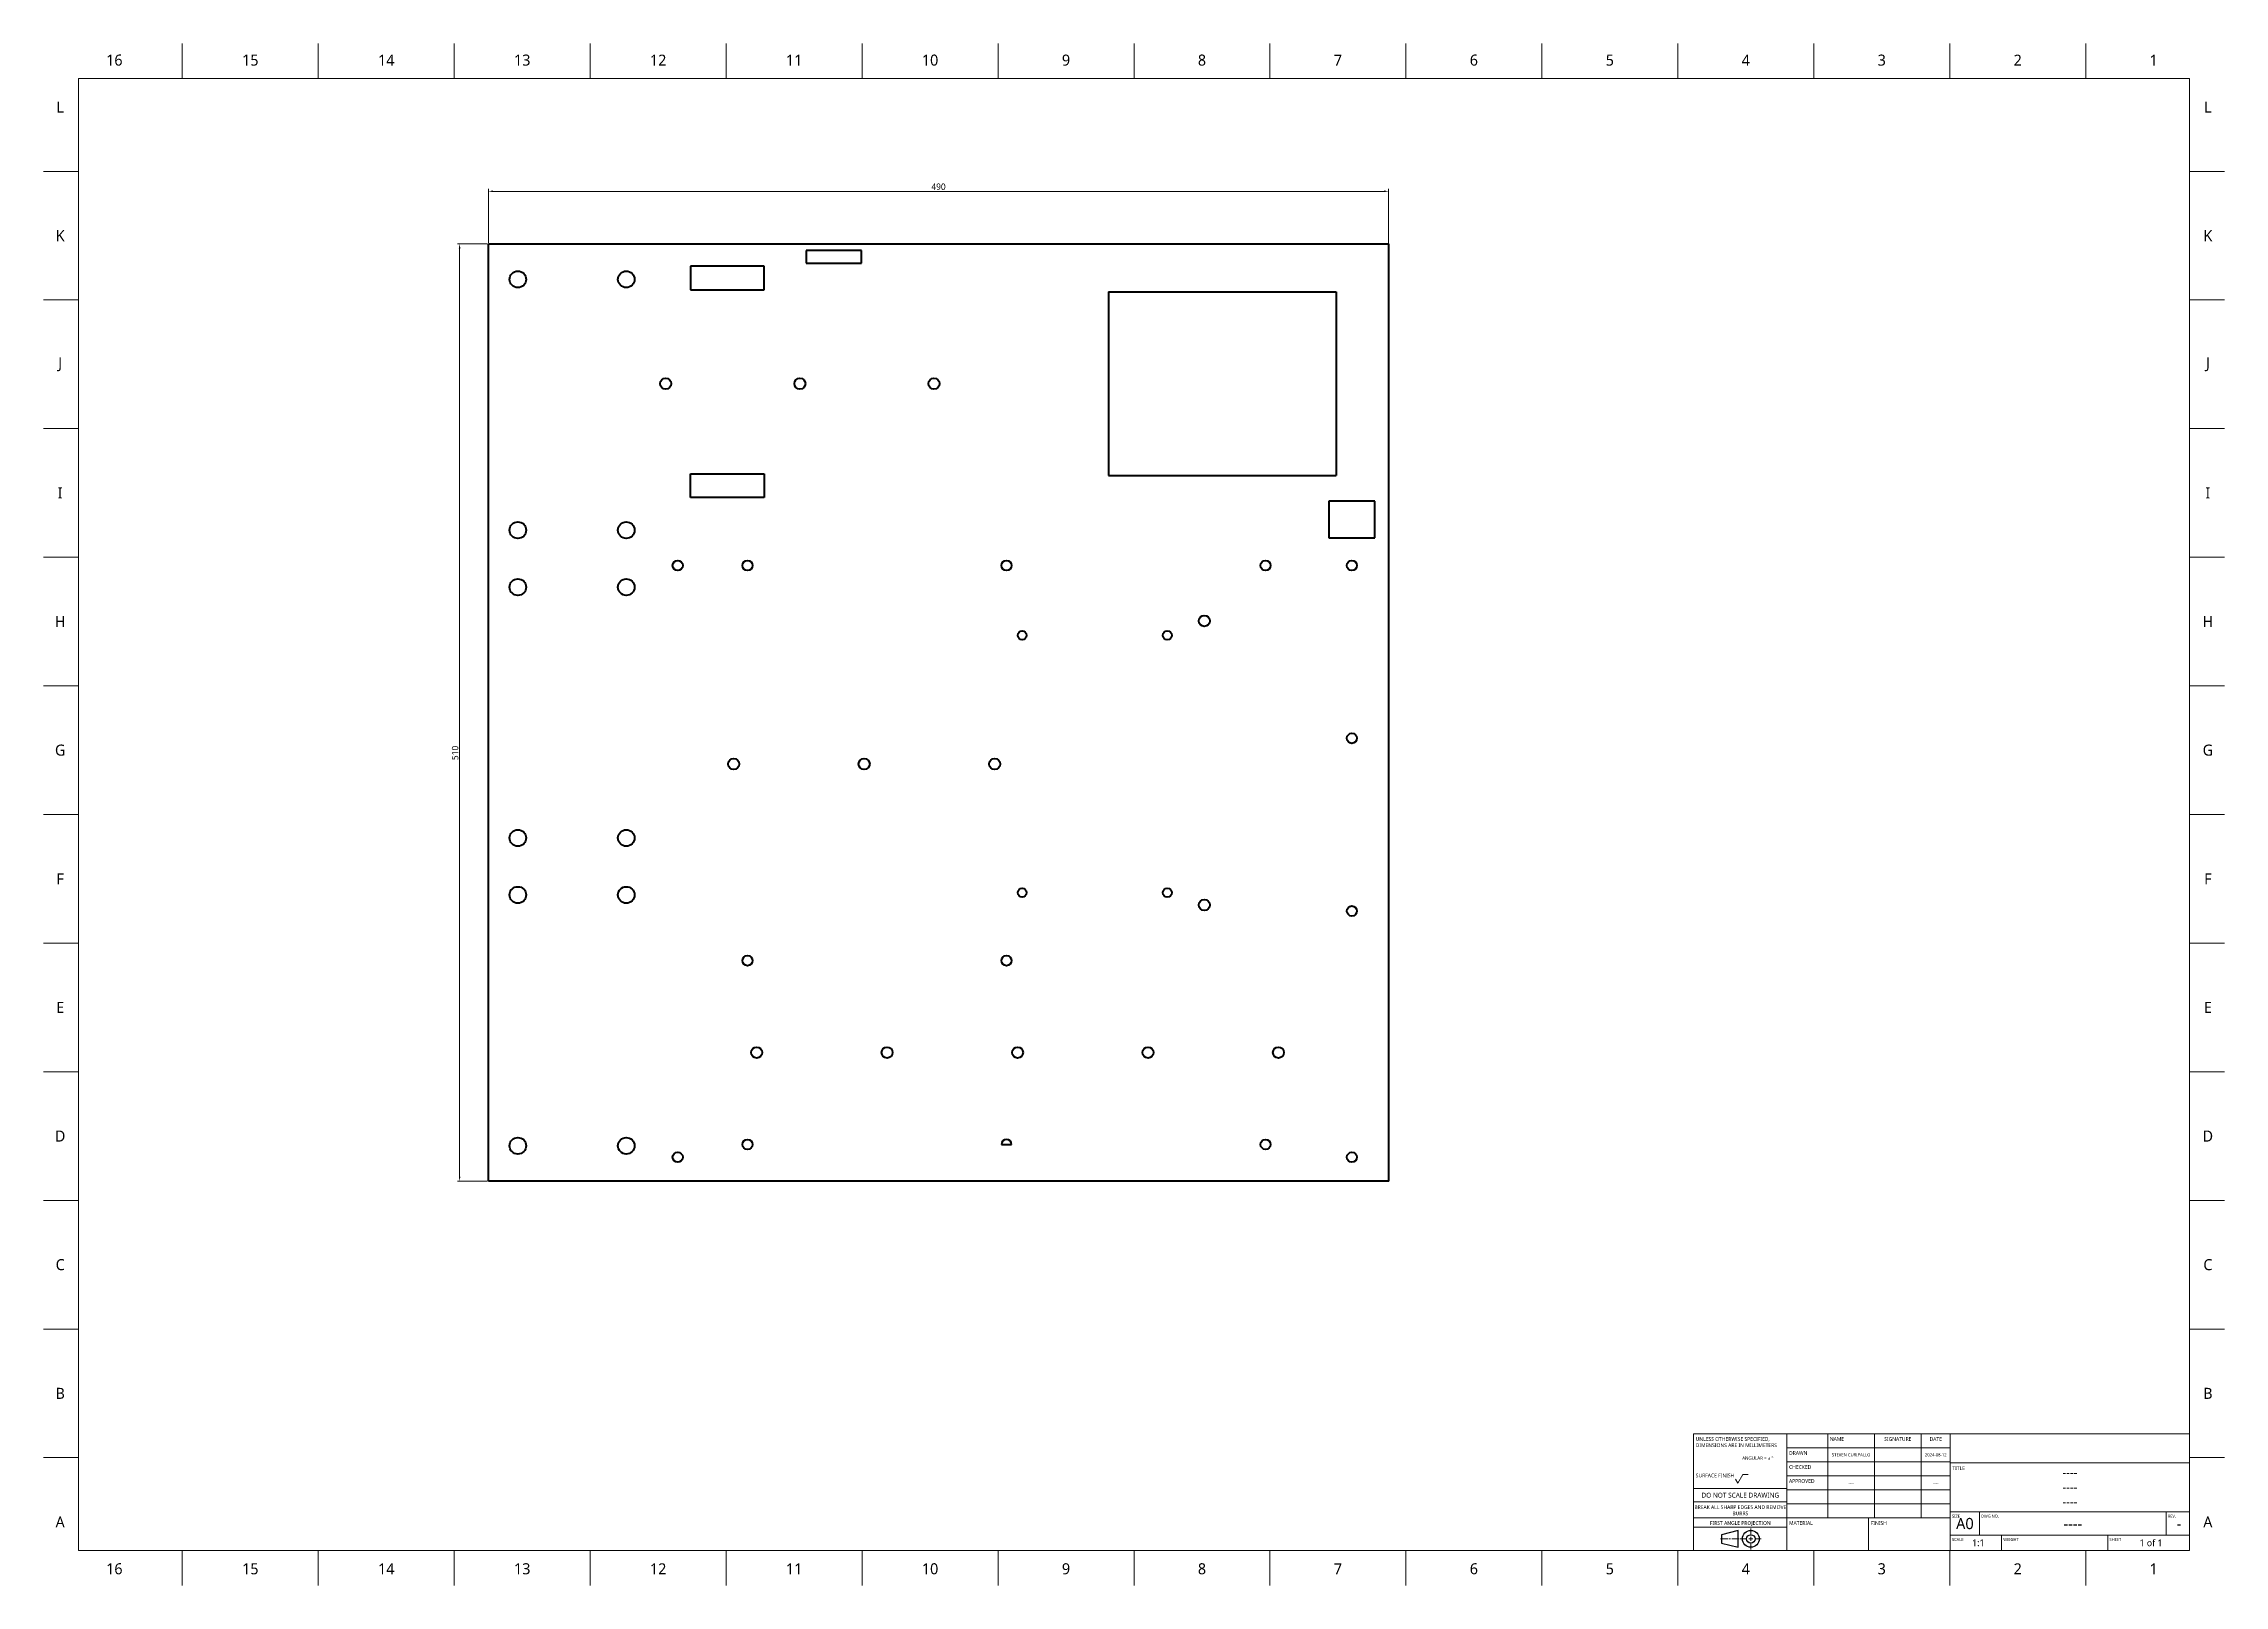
# Model space of a CAD drawing. Header units: millimetres. Extents: x 2 to 1189, y 1 to 840.
import ezdxf

# ---------------------------------------------------------------- set-up
doc = ezdxf.new("R2010")
doc.units = ezdxf.units.MM
doc.header["$LTSCALE"] = 12.7
doc.header["$PDMODE"] = 33
doc.header["$PDSIZE"] = 1
for name, color, linetype, lineweight in [('ANNOTATION_TEXT', 7, 'Continuous', 25), ('BORDER_FRAME', 7, 'Continuous', 15), ('BORDER_ZONES', 7, 'Continuous', 15), ('TITLE_BLOCK', 7, 'Continuous', 15), ('Visible', 7, 'Continuous', 40)]:
    doc.layers.add(name, color=color, linetype=linetype, lineweight=lineweight)
doc.styles.add('Onshape-Standard', font='NotoSans-Regular.ttf')
doc.styles.add('Onshape-Standard-Dimension', font='')
doc.styles.add('Onshape-Standard-Fields', font='')
doc.styles.get('Onshape-Standard-Dimension').set_extended_font_data('Noto Sans')
doc.styles.get('Onshape-Standard-Fields').set_extended_font_data('Noto Sans')
doc.dimstyles.new('Onshape-ISO-25$0', dxfattribs={"dimtxt": 3.5, "dimasz": 2.5, "dimexe": 1.25, "dimexo": 0.625, "dimtad": 1, "dimtxsty": 'Onshape-Standard-Dimension', "dimcen": 2.5, "dimclrd": 7, "dimclre": 7, "dimclrt": 7, "dimadec": 1, "dimazin": 0, "dimtfac": 1, "dimtmove": 0, "dimatfit": 3, "dimfxl": 0, "dimlwd": 13, "dimlwe": 13, "dimarcsym": 0})

# ---------------------------------------------------------------- blocks, each defined once
blk = doc.blocks.new('*D1')
at = {"layer": 'ANNOTATION_TEXT', "color": 7, "lineweight": 13}
for p, q in [((244.1, 731.6), (244.1, 760.9)), ((734.1, 731.6), (734.1, 760.9)), ((246.6, 759.6), (731.6, 759.6))]:
    blk.add_line(p, q, dxfattribs=at)
at = {"layer": 'ANNOTATION_TEXT', "color": 7}
for points in [[(246.6, 760.1), (246.6, 759.2), (244.1, 759.6)], [(731.6, 759.2), (731.6, 760.1), (734.1, 759.6)]]:
    blk.add_solid(points, dxfattribs=at)
at = {"layer": 'Defpoints', "color": 0}
for p in [(734.1, 759.6), (244.1, 731), (734.1, 731)]:
    blk.add_point(p, dxfattribs=at)
at = {"layer": 'ANNOTATION_TEXT', "color": 7, "insert": (489.1, 762.1), "char_height": 3.5, "attachment_point": 5, "style": 'Onshape-Standard-Dimension'}
blk.add_mtext('490', dxfattribs=at)
blk = doc.blocks.new('*D2')
at = {"layer": 'ANNOTATION_TEXT', "color": 7, "lineweight": 13}
for p, q in [((243.5, 731), (227.2, 731)), ((228.4, 223.5), (228.4, 728.5)), ((243.5, 221), (227.2, 221))]:
    blk.add_line(p, q, dxfattribs=at)
at = {"layer": 'ANNOTATION_TEXT', "color": 7}
for points in [[(228.9, 728.5), (228, 728.5), (228.4, 731)], [(228, 223.5), (228.9, 223.5), (228.4, 221)]]:
    blk.add_solid(points, dxfattribs=at)
at = {"layer": 'Defpoints', "color": 0}
for p in [(228.4, 731), (244.1, 731), (244.1, 221)]:
    blk.add_point(p, dxfattribs=at)
at = {"layer": 'ANNOTATION_TEXT', "color": 7, "insert": (226, 454), "char_height": 3.5, "attachment_point": 5, "rotation": 90, "style": 'Onshape-Standard-Dimension'}
blk.add_mtext('510', dxfattribs=at)

msp = doc.modelspace()

# ---------------------------------------------------------------- linework, layer by layer
at = {"layer": 'BORDER_FRAME'}
for p, q in [((21, 20), (21, 821)), ((21, 821), (1170, 821)), ((1170, 821), (1170, 20)), ((1170, 20), (21, 20))]:
    msp.add_line(p, q, dxfattribs=at)
at = {"layer": 'BORDER_ZONES'}
for p, q in [((77.5, 821), (77.5, 840)), ((151.5, 821), (151.5, 840)), ((225.5, 821), (225.5, 840)), ((299.5, 821), (299.5, 840)), ((373.5, 821), (373.5, 840)), ((447.5, 821), (447.5, 840)), ((521.5, 821), (521.5, 840)), ((595.5, 821), (595.5, 840)), ((669.5, 821), (669.5, 840)), ((743.5, 821), (743.5, 840)), ((817.5, 821), (817.5, 840)), ((891.5, 821), (891.5, 840)), ((965.5, 821), (965.5, 840)), ((1039.5, 821), (1039.5, 840)), ((1113.5, 821), (1113.5, 840)), ((21, 770.5), (2, 770.5)), ((1170, 770.5), (1189, 770.5)), ((21, 700.5), (2, 700.5)), ((1170, 700.5), (1189, 700.5)), ((21, 630.5), (2, 630.5)), ((1170, 630.5), (1189, 630.5)), ((21, 560.5), (2, 560.5)), ((1170, 560.5), (1189, 560.5)), ((21, 490.5), (2, 490.5)), ((1170, 490.5), (1189, 490.5)), ((21, 420.5), (2, 420.5)), ((1170, 420.5), (1189, 420.5)), ((21, 350.5), (2, 350.5)), ((1170, 350.5), (1189, 350.5)), ((21, 280.5), (2, 280.5)), ((1170, 280.5), (1189, 280.5)), ((21, 210.5), (2, 210.5)), ((1170, 210.5), (1189, 210.5)), ((21, 140.5), (2, 140.5)), ((1170, 140.5), (1189, 140.5)), ((21, 70.5), (2, 70.5)), ((1170, 70.5), (1189, 70.5)), ((77.5, 20), (77.5, 1)), ((151.5, 20), (151.5, 1)), ((225.5, 20), (225.5, 1)), ((299.5, 20), (299.5, 1)), ((373.5, 20), (373.5, 1)), ((447.5, 20), (447.5, 1)), ((521.5, 20), (521.5, 1)), ((595.5, 20), (595.5, 1)), ((669.5, 20), (669.5, 1)), ((743.5, 20), (743.5, 1)), ((817.5, 20), (817.5, 1)), ((891.5, 20), (891.5, 1)), ((965.5, 20), (965.5, 1)), ((1039.5, 20), (1039.5, 1)), ((1113.5, 20), (1113.5, 1))]:
    msp.add_line(p, q, dxfattribs=at)
at = {"layer": 'TITLE_BLOCK'}
for p, q in [((900.125, 20), (900.125, 83.5)), ((900.125, 83.5), (950.925, 83.5)), ((950.925, 20), (950.925, 83.5)), ((950.925, 83.5), (1039.825, 83.5)), ((973.15, 37.78), (973.15, 83.5)), ((998.55, 37.78), (998.55, 83.5)), ((1023.95, 37.78), (1023.95, 83.5)), ((1039.825, 20), (1039.825, 83.5)), ((1039.825, 83.5), (1170, 83.5)), ((950.925, 75.88), (1039.825, 75.88)), ((924.255, 56.662), (926.922, 61.282)), ((926.922, 61.282), (929.716, 61.282)), ((950.925, 68.26), (1039.825, 68.26)), ((950.925, 60.64), (1039.825, 60.64)), ((1039.825, 67.625), (1170, 67.625)), ((900.125, 53.782), (950.925, 53.782)), ((922.985, 58.862), (924.255, 56.662)), ((950.925, 53.02), (1039.825, 53.02)), ((900.125, 46.416), (950.925, 46.416)), ((900.125, 37.78), (950.925, 37.78)), ((950.925, 45.4), (1039.825, 45.4)), ((950.925, 37.78), (1039.825, 37.78)), ((995.375, 20), (995.375, 37.78)), ((1039.825, 40.955), (1170, 40.955)), ((1055.7, 28.255), (1055.7, 40.955)), ((1157.3, 28.255), (1157.3, 40.955)), ((900.125, 32.7), (950.925, 32.7)), ((1039.825, 28.255), (1170, 28.255)), ((1067.765, 20), (1067.765, 28.255)), ((1125.55, 20), (1125.55, 28.255)), ((900.125, 20), (950.925, 20))]:
    msp.add_line(p, q, dxfattribs=at)
at = {"layer": 'TITLE_BLOCK', "lineweight": 15}
for p, q in [((918.667, 26.299), (914.666, 26.299)), ((920.267, 26.299), (919.353, 26.299)), ((920.953, 26.299), (924.953, 26.299)), ((928.954, 26.299), (925.525, 26.299)), ((932.383, 26.299), (930.097, 26.299)), ((931.24, 28.585), (931.24, 32.014)), ((931.24, 27.442), (931.24, 25.156)), ((931.24, 24.013), (931.24, 20.584)), ((933.526, 26.299), (936.955, 26.299))]:
    msp.add_line(p, q, dxfattribs=at)
at = {"layer": 'TITLE_BLOCK', "lineweight": 30}
for p, q in [((924.382, 30.871), (915.238, 28.585)), ((915.238, 28.585), (915.238, 24.013)), ((915.238, 24.013), (924.382, 21.727)), ((924.382, 21.727), (924.382, 30.871))]:
    msp.add_line(p, q, dxfattribs=at)
for radius in [4.572, 2.286]:
    msp.add_circle((931.24, 26.299), radius, dxfattribs=at)
at = {"layer": 'Visible'}
for p, q in [((244.126, 220.976), (244.126, 730.976)), ((244.126, 730.976), (734.126, 730.976)), ((447.126, 727.476), (417.126, 727.476)), ((417.126, 727.476), (417.126, 720.476)), ((447.126, 720.476), (447.126, 727.476)), ((734.126, 220.976), (734.126, 730.976)), ((394.126, 718.976), (354.126, 718.976)), ((354.126, 718.976), (354.126, 705.976)), ((394.126, 705.976), (394.126, 718.976)), ((417.126, 720.476), (447.126, 720.476)), ((354.126, 705.976), (394.126, 705.976)), ((581.626, 704.976), (705.626, 704.976)), ((581.626, 704.976), (581.626, 604.976)), ((705.626, 704.976), (705.626, 604.976)), ((354.126, 605.976), (394.126, 605.976)), ((354.126, 592.976), (354.126, 605.976)), ((394.126, 605.976), (394.126, 592.976)), ((581.626, 604.976), (705.626, 604.976)), ((394.126, 592.976), (354.126, 592.976)), ((726.626, 590.976), (701.626, 590.976)), ((701.626, 590.976), (701.626, 570.976)), ((726.626, 570.976), (726.626, 590.976)), ((701.626, 570.976), (726.626, 570.976)), ((523.376, 240.976), (528.876, 240.976)), ((734.126, 220.976), (244.126, 220.976))]:
    msp.add_line(p, q, dxfattribs=at)
for centre, radius in [((260.126, 711.726), 4.5), ((319.126, 711.726), 4.5), ((340.626, 654.976), 3), ((413.626, 654.976), 3), ((486.626, 654.976), 3), ((260.126, 575.226), 4.5), ((319.126, 575.226), 4.5), ((347.126, 555.976), 2.75), ((385.126, 555.976), 2.75), ((526.126, 555.976), 2.75), ((667.126, 555.976), 2.75), ((714.126, 555.976), 2.75), ((260.126, 544.226), 4.5), ((319.126, 544.226), 4.5), ((633.774, 525.875), 3), ((534.626, 517.976), 2.422), ((613.626, 517.976), 2.422), ((714.126, 461.976), 2.75), ((377.626, 447.976), 3), ((448.626, 447.976), 3), ((519.626, 447.976), 3), ((260.126, 407.726), 4.5), ((319.126, 407.726), 4.5), ((260.126, 376.726), 4.5), ((319.126, 376.726), 4.5), ((534.626, 377.976), 2.422), ((613.626, 377.976), 2.422), ((633.824, 371.275), 3), ((714.126, 367.976), 2.75), ((385.126, 340.976), 2.75), ((526.126, 340.976), 2.75), ((390.126, 290.976), 3), ((461.126, 290.976), 3), ((532.126, 290.976), 3), ((603.126, 290.976), 3), ((674.126, 290.976), 3), ((260.126, 240.226), 4.5), ((319.126, 240.226), 4.5), ((385.126, 240.976), 2.75), ((667.126, 240.976), 2.75), ((347.126, 233.976), 2.75), ((714.126, 233.976), 2.75)]:
    msp.add_circle(centre, radius, dxfattribs=at)
msp.add_arc((526.126, 240.976), 2.75, 0, 180, dxfattribs=at)

# ---------------------------------------------------------------- texts
at = {"layer": 'BORDER_ZONES', "char_height": 6, "attachment_point": 5, "style": 'Onshape-Standard'}
for s, insert in [('16', (40.5, 831)), ('15', (114.5, 831)), ('14', (188.5, 831)), ('13', (262.5, 831)), ('12', (336.5, 831)), ('11', (410.5, 831)), ('10', (484.5, 831)), ('9', (558.5, 831)), ('8', (632.5, 831)), ('7', (706.5, 831)), ('6', (780.5, 831)), ('5', (854.5, 831)), ('4', (928.5, 831)), ('3', (1002.5, 831)), ('2', (1076.5, 831)), ('1', (1150.5, 831)), ('L', (11, 805.5)), ('L', (1180, 805.5)), ('K', (11, 735.5)), ('K', (1180, 735.5)), ('J', (11, 665.5)), ('J', (1180, 665.5)), ('I', (11, 595.5)), ('I', (1180, 595.5)), ('H', (11, 525.5)), ('H', (1180, 525.5)), ('G', (11, 455.5)), ('G', (1180, 455.5)), ('F', (11, 385.5)), ('F', (1180, 385.5)), ('E', (11, 315.5)), ('E', (1180, 315.5)), ('D', (11, 245.5)), ('D', (1180, 245.5)), ('C', (11, 175.5)), ('C', (1180, 175.5)), ('B', (11, 105.5)), ('B', (1180, 105.5)), ('A', (11, 35.5)), ('A', (1180, 35.5)), ('16', (40.5, 10)), ('15', (114.5, 10)), ('14', (188.5, 10)), ('13', (262.5, 10)), ('12', (336.5, 10)), ('11', (410.5, 10)), ('10', (484.5, 10)), ('9', (558.5, 10)), ('8', (632.5, 10)), ('7', (706.5, 10)), ('6', (780.5, 10)), ('5', (854.5, 10)), ('4', (928.5, 10)), ('3', (1002.5, 10)), ('2', (1076.5, 10)), ('1', (1150.5, 10))]:
    msp.add_mtext(s, dxfattribs=dict(at, insert=insert))
at = {"layer": 'TITLE_BLOCK'}
for s, insert, char_height, width, attachment_point, style in [('UNLESS OTHERWISE SPECIFIED, DIMENSIONS ARE IN MILLIMETERS', (901.243, 81.671), 2.032, 49.784, 1, 'Onshape-Standard'), ('DRAWN', (952.043, 74.051), 2.032, 21.7805, 1, 'Onshape-Standard'), ('NAME', (974.268, 81.671), 2.032, 24.892, 1, 'Onshape-Standard'), ('STEVEN CURIPALLO', (985.85, 72.07), 1.70688, 25.4, 5, 'Onshape-Standard-Fields'), ('SIGNATURE', (1011.25, 81.671), 2.032, 24.892, 2, 'Onshape-Standard'), ('2024-08-12', (1031.888, 72.07), 1.7069, 15.875, 5, 'Onshape-Standard-Fields'), ('DATE', (1031.888, 81.671), 2.032, 15.5575, 2, 'Onshape-Standard'), ('SURFACE FINISH', (901.243, 61.859), 2.032, 24.892, 1, 'Onshape-Standard'), ('^JANGULAR = ± °^J', (926.531, 74.234), 1.8288, 24.892, 1, 'Onshape-Standard'), ('CHECKED', (952.043, 66.431), 2.032, 21.7805, 1, 'Onshape-Standard'), ('TITLE', (1040.943, 65.796), 2.032, 15.5575, 1, 'Onshape-Standard'), ('----', (1104.912, 62.545), 4.8768, 117.475, 5, 'Onshape-Standard-Fields'), ('DO NOT SCALE DRAWING', (925.525, 51.405), 2.6416, 49.784, 2, 'Onshape-Standard'), ('APPROVED', (952.043, 58.811), 2.032, 21.7805, 1, 'Onshape-Standard'), ('----', (985.85, 56.83), 1.7069, 25.4, 5, 'Onshape-Standard-Fields'), ('----', (1031.888, 56.83), 1.7069, 15.875, 5, 'Onshape-Standard-Fields'), ('----', (1104.912, 54.544), 4.8768, 117.475, 5, 'Onshape-Standard-Fields'), ('BREAK ALL SHARP EDGES AND REMOVE BURRS', (925.525, 44.587), 2.032, 49.784, 2, 'Onshape-Standard'), ('FIRST ANGLE PROJECTION', (925.525, 35.951), 2.032, 49.784, 2, 'Onshape-Standard'), ('MATERIAL', (952.043, 35.951), 2.032, 43.561, 1, 'Onshape-Standard'), ('FINISH', (996.493, 35.951), 2.032, 43.561, 1, 'Onshape-Standard'), ('SIZE', (1040.719, 39.492), 1.6256, 15.5575, 1, 'Onshape-Standard'), ('A0', (1047.763, 34.605), 6.096, 15.875, 5, 'Onshape-Standard-Fields'), ('DWG NO.', (1056.594, 39.492), 1.6256, 99.568, 1, 'Onshape-Standard'), ('----', (1104.912, 46.543), 4.8768, 117.475, 5, 'Onshape-Standard-Fields'), ('REV.', (1158.194, 39.492), 1.6256, 12.446, 1, 'Onshape-Standard'), ('SCALE', (1040.719, 26.792), 1.6256, 27.3812, 1, 'Onshape-Standard'), ('1:1', (1055.065, 24.128), 3.6576, 25.4, 5, 'Onshape-Standard-Fields'), ('WEIGHT', (1068.659, 26.792), 1.6256, 56.6293, 1, 'Onshape-Standard'), ('----', (1106.5, 34.605), 6.096, 101.6, 5, 'Onshape-Standard-Fields'), ('SHEET', (1126.444, 26.792), 1.6256, 43.561, 1, 'Onshape-Standard'), ('1 of 1', (1149.045, 24.128), 3.6576, 41.91, 5, 'Onshape-Standard-Fields'), ('-', (1164.285, 34.605), 6.096, 11.43, 5, 'Onshape-Standard-Fields')]:
    msp.add_mtext(s, dxfattribs=dict(at, insert=insert, char_height=char_height, width=width, attachment_point=attachment_point, style=style))

# ---------------------------------------------------------------- dimensions: what is measured, and where the dimension line sits
at = {"layer": 'ANNOTATION_TEXT'}
for base, p1, p2, angle, picture, middle in [((734.126, 759.639), (244.126, 730.976), (734.126, 730.976), 0, '*D1', (489.126, 759.639)), ((228.436, 730.976), (244.126, 220.976), (244.126, 730.976), 90, '*D2', (228.436, 454.002))]:
    dim = msp.add_linear_dim(base=base, p1=p1, p2=p2, angle=angle, dimstyle='Onshape-ISO-25$0', override={"dimlfac": 1, "dimpost": ''}, dxfattribs=at)
    dim.commit()
    dim.dimension.update_dxf_attribs({"geometry": picture, "text_midpoint": middle, "dimtype": 161})

doc.saveas('drawing.dxf')
